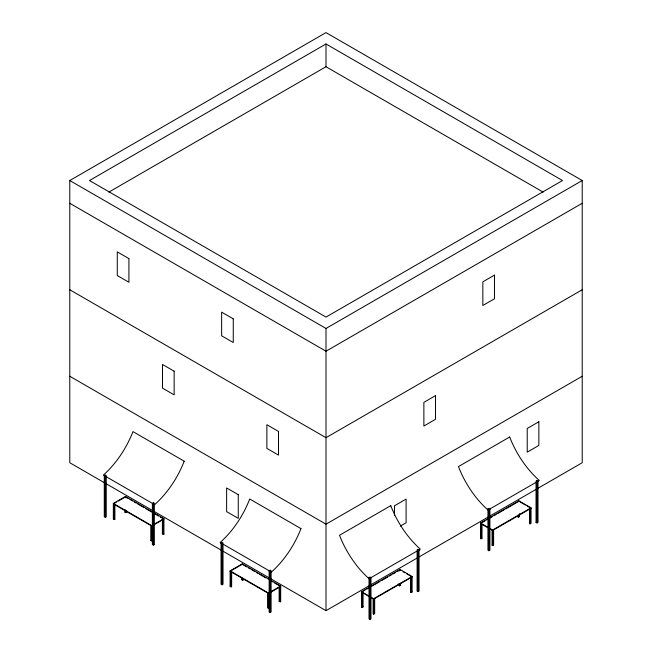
<?xml version="1.0" encoding="UTF-8"?>
<svg xmlns="http://www.w3.org/2000/svg" width="652" height="652" viewBox="0 0 652 652"><rect width="100%" height="100%" fill="white"/><g stroke="black" fill="none" stroke-linecap="round" stroke-linejoin="round"><path stroke-width="0.98" d="M104.279 475.821L105.265 474.909L106.252 475.479L105.265 476.392L105.265 517.362L104.279 516.791L104.279 475.821L105.265 476.392M152.372 503.588L153.359 502.676L154.345 503.246L153.359 504.159L152.372 503.588L152.372 544.559L153.359 545.121L154.345 544.559L154.345 504.249M221.052 543.238L222.03 542.325L223.017 542.896L222.03 543.809L222.03 584.771L221.052 584.208L221.052 543.238L222.03 543.809M269.137 571.005L270.124 570.092L271.11 570.655L270.124 571.576L270.124 612.538L269.137 611.967L269.137 571.005L270.124 571.576M152.544 510.516L69.78 462.733L69.78 180.531L326 32.6L582.22 180.531L582.22 462.733L419.334 556.775M326 43.977L89.487 180.531L326 317.076L562.513 180.531L326 43.977L326 66.74L543.173 192.12M108.827 192.12L326 66.74M69.78 180.531L326 328.453L582.22 180.531M582.22 203.285L326 351.216L69.78 203.285M114.882 504.151L114.882 519.171L114.328 519.489L113.342 518.919L113.342 503.45L125.486 496.441L152.56 512.073M116.439 502.113L113.342 503.898L151.777 526.091L163.921 519.082L162.935 518.511M118.142 501.135L125.486 496.889L128.208 498.462M125.917 497.778L126.472 497.46M105.265 517.362L106.252 516.791L106.252 476.49M113.342 518.919L114.882 519.171M124.931 510.231L124.931 512.227L125.486 511.91L125.486 509.913M124.931 512.227L126.472 512.48L126.472 510.475M154.377 524.135L163.921 518.633L163.921 534.102L162.381 533.849L162.381 518.829M582.22 289.765L326 437.696L69.78 289.765M150.791 525.52L150.791 540.541L151.345 540.223M162.381 533.849L163.921 534.102M150.791 540.541L152.332 540.793L152.332 525.773M231.093 586.906L231.093 571.885L231.647 571.568L231.647 586.588L231.093 586.906L230.107 586.335L230.107 570.867L242.251 563.858L269.333 579.489M241.696 564.624L230.107 571.315L268.542 593.507L280.686 586.498M582.22 376.253L326 524.175L69.78 376.253M222.03 584.771L223.017 584.208L223.017 543.898M230.107 586.335L230.661 586.018M241.696 579.644L243.237 579.897L241.696 579.644L241.696 577.648M271.142 591.551L280.686 586.042L280.686 601.519L280.132 601.837L279.146 601.266L279.146 587.248M400.287 526.123L406.098 522.765L406.098 499.098L394.468 505.813L394.468 515.675M279.146 601.266L280.686 601.519M267.556 592.937L267.556 607.957L269.097 608.21M270.124 612.538L271.11 611.967L271.11 571.665M369.008 577.517L369.994 576.947L370.98 577.868L370.98 618.829L369.994 619.4L369.008 618.829L369.008 577.517L369.994 578.438L369.994 619.4M487.94 508.853L488.927 508.283L489.913 509.196L489.913 550.166L488.927 550.736L487.94 550.166L487.94 508.853L488.927 509.766L488.927 550.736M537.02 480.516L536.034 481.086L537.02 481.999L538.006 481.437L537.02 480.516L537.02 522.969L538.006 522.399L538.006 481.437M369.994 578.438L370.98 577.868M418.079 550.671L419.065 550.101L418.079 549.188L417.101 549.75L418.079 550.671L418.079 591.633L417.101 591.062L417.101 550.761M488.927 509.766L489.913 509.196M222.984 551.184L326 610.663L369.146 585.749M370.906 584.738L417.573 557.794M363.082 591.886L363.082 606.906L362.096 607.477L361.542 607.159L361.542 591.69L399.978 569.498L412.121 576.507L412.121 591.975L411.135 592.546L410.581 592.228L410.581 577.207L411.135 577.525L411.135 592.546M482.015 524.224L482.015 538.242L481.029 538.813L480.483 538.487L480.483 523.018L518.91 500.834L531.054 507.843L531.054 523.312L530.068 523.882L529.514 523.564L529.514 508.544L530.068 508.862L530.068 523.882M363.4 591.071L365.136 590.068M366.872 589.066L368.608 588.063M371.208 586.556L379.888 581.543M381.632 580.541L387.704 577.036M389.44 576.034L391.176 575.031M392.911 574.029L395.519 572.521M397.255 571.519L399.978 569.946L400.532 570.264M481.469 522.904L480.483 523.466L487.826 527.712M482.333 522.399L484.941 520.899M486.677 519.897L488.413 518.894M490.149 517.892L492.749 516.384M494.485 515.382L496.221 514.379M497.957 513.377L504.037 509.872M505.773 508.87L518.91 501.282L519.465 501.6M371.086 597.191L373.686 598.699L412.121 576.507M480.483 523.018L492.619 530.027L531.054 507.843M361.542 607.159L363.082 606.906M398.991 583.532L398.991 585.537L399.546 585.855L400.532 585.284L400.532 583.287M519.465 516.62L517.924 516.873L519.465 516.62L519.465 513.613M410.581 592.228L412.121 591.975M492.073 530.157L492.073 545.178L493.605 544.933L493.605 529.913L493.059 529.595M373.131 598.829L373.131 613.85L373.686 614.168L374.672 613.597L374.672 598.577M492.073 545.178L493.605 544.933M536.034 482.097L536.034 522.399L537.02 521.828M418.079 591.633L419.065 591.062L419.065 550.101M520.312 502.089L525.406 505.031M527.109 506.009L529.652 507.484M530.5 507.973L531.054 508.291L492.619 530.483L489.522 528.691M536.034 522.399L537.02 522.969M481.469 537.924L482.015 538.242M403.075 571.739L404.77 572.717M406.473 573.695L412.121 576.955L373.686 599.147L361.542 592.138M398.991 570.516L399.546 570.834M399.978 584.966L400.532 585.284M361.542 591.69L369.35 596.197M374.118 613.279L374.672 613.597M154.304 511.535L221.224 550.166M154.312 513.083L163.921 518.633M271.077 580.5L280.686 586.042M129.944 499.465L132.543 500.972M134.288 501.975L136.023 502.977M137.759 503.98L143.831 507.484M145.567 508.487L151.647 511.999M155.119 514.004L158.591 516.009M160.327 517.012L162.063 518.014M243.237 564.876L246.709 566.881M248.445 567.884L250.181 568.886M251.917 569.889L254.524 571.388M256.26 572.391L257.996 573.393M259.732 574.396L265.812 577.908M271.02 580.916L272.756 581.918M274.492 582.921L279.7 585.928M113.342 503.45L151.777 525.642L151.777 541.111M230.107 570.867L268.542 593.051L268.542 608.528M153.359 543.988L154.345 544.559M518.91 500.834L518.91 501.282M518.479 515.186L518.479 517.191M492.619 530.027L492.619 545.504M481.029 523.792L481.029 538.813M399.978 569.498L399.978 569.946M399.546 583.858L399.546 585.855M373.686 598.699L373.686 614.168M362.096 592.456L362.096 607.477M326 328.453L326 610.663M280.132 586.816L280.132 601.837M242.683 578.21L242.683 580.215M242.251 563.858L242.251 564.306M163.367 519.399L163.367 534.42M153.359 502.676L153.359 545.121M125.917 510.801L125.917 512.798M125.486 496.441L125.486 496.889M114.328 504.469L114.328 519.489M494.477 275.111L482.847 281.827L482.847 305.495L494.477 298.779L494.477 275.111M435.503 395.642L423.873 402.357L423.873 426.025L435.503 419.309L435.503 395.642M390.768 505.667L339.521 535.251A68.599 39.609 60 0 0 369.089 578.731L420.328 549.147A68.599 39.609 60 0 1 390.768 505.667M509.701 436.995L458.462 466.579A68.599 39.609 60 0 0 488.022 510.06L539.269 480.475A68.599 39.609 60 0 1 509.701 436.995M538.854 421.762L527.223 428.478L527.223 452.146L538.854 445.438L538.854 421.762M128.909 258.591L117.278 251.876L117.278 275.543L128.909 282.259L128.909 258.591M233.269 318.844L221.639 312.129L221.639 335.796L233.269 342.512L233.269 318.844M174.141 371.184L162.511 364.468L162.511 388.144L174.141 394.851L174.141 371.184M278.494 431.437L266.872 424.721L266.872 448.389L278.494 455.104L278.494 431.437M184.182 461.184L132.943 431.6A68.599 39.609 -60 0 1 103.375 475.072L154.622 504.664A68.599 39.609 -60 0 0 184.182 461.184M300.955 528.601L249.708 499.008A68.599 39.609 -60 0 1 220.148 542.488L271.387 572.073A68.599 39.609 -60 0 0 300.955 528.601M238.257 494.689L226.627 487.973L226.627 511.641L238.257 518.356L238.257 494.689"/></g></svg>
